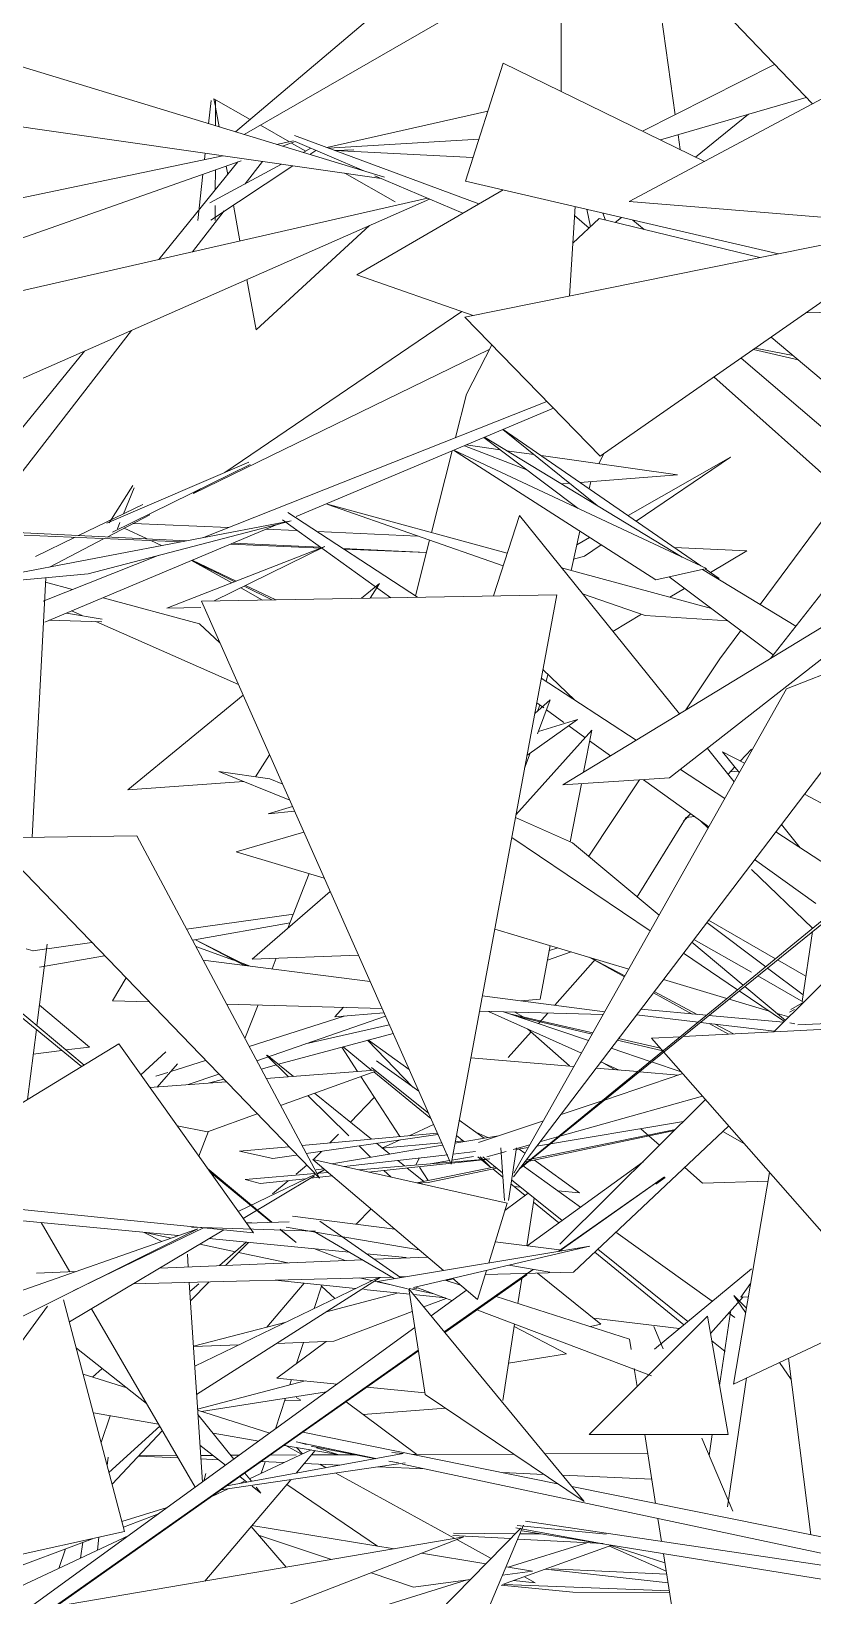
# Model space of a CAD drawing. Header units: millimetres. Extents: x 78096 to 288885, y -20632 to 149556.
# Drawn here: x 250983.4 to 251156.5, y 95134.9 to 95481.7 of the extents above; entities that cross this region are included whole.
import ezdxf

# ---------------------------------------------------------------- set-up
doc = ezdxf.new("R2010")
doc.units = ezdxf.units.MM
doc.layers.add('G-IMPT', color=8, linetype='Continuous', lineweight=9)
doc.layers.add('L-PLNT', color=71, linetype='Continuous', lineweight=9)

# ---------------------------------------------------------------- blocks, each defined once
blk = doc.blocks.new('ZZ-V - Tree Broadleaf 1 - 3dtree rotund SIMPLU-4826059-TOMH A-A')
at = {"layer": 'G-IMPT'}
for p, q in [((25418.26, 95509.33), (25460.01, 95465.64)), ((25237.97, 95488.13), (25365.17, 95449.37)), ((25391.47, 95474.65), (25383.1, 95448.53)), ((25391.47, 95474.65), (25436.1, 95452.89)), ((25451.66, 95474.38), (25422.38, 95459.58)), ((25364.47, 95449.1), (25233.41, 95467.91)), ((25419.41, 95443.99), (25464.47, 95468.02)), ((25458.64, 95467.08), (25426.32, 95457.66)), ((25341.28, 95456.65), (25345.01, 95457.43)), ((25342.58, 95456.25), (25345.42, 95457.26)), ((25345.2, 95458.65), (25386.1, 95443.44)), ((25345.42, 95457.26), (25360.6, 95450.76)), ((25232.78, 95417.47), (25333.39, 95453.01)), ((25243.62, 95436.12), (25329.36, 95454.14)), ((25363.05, 95449.71), (25382.54, 95441.37)), ((25359.06, 95427.71), (25391.5, 95446.58)), ((25452.51, 95432.38), (25383.1, 95448.53)), ((25238.91, 95384.48), (25375.16, 95444.53)), ((25259.44, 95418.41), (25374.68, 95444.73)), ((25406.19, 95423.04), (25407.41, 95442.87)), ((25419.41, 95443.99), (25488.17, 95438.44)), ((25406.91, 95434.73), (25412.77, 95440.2)), ((25407.29, 95440.86), (25410.52, 95438.1)), ((25410.01, 95442.27), (25410.84, 95438.39)), ((25448.39, 95431.55), (25412.77, 95440.2)), ((25413.6, 95441.44), (25414.16, 95439.86)), ((25420.25, 95439.89), (25422.75, 95437.77)), ((25484.18, 95438.76), (25383, 95418.36)), ((25412.96, 95387.53), (25485.44, 95438)), ((25359.06, 95427.71), (25384.82, 95418.73)), ((25412.96, 95387.53), (25383, 95418.36)), ((25458.57, 95419.29), (25494.68, 95420.3)), ((25450.9, 95413.95), (25500.76, 95371.76)), ((25444.21, 95409.29), (25585.61, 95288.41)), ((25438.21, 95405.12), (25574.91, 95282.87)), ((25404.71, 95314.68), (25480.42, 95360.8)), ((25484.45, 95360.08), (25428.38, 95316.21)), ((25324.63, 95355.39), (25403.36, 95356.8)), ((25403.36, 95356.8), (25379.93, 95230.6)), ((25450.71, 95342.7), (25463.71, 95359.22)), ((25324.63, 95355.39), (25379.93, 95230.6)), ((25183.53, 95348.84), (25298.59, 95252.56)), ((25485.19, 95348.02), (25393.74, 95227.82)), ((25454.3, 95335.96), (25485.19, 95348.02)), ((25298.04, 95252.23), (25185.56, 95344.46)), ((25454.3, 95335.96), (25393.84, 95228.6)), ((25517.56, 95328.69), (25395, 95229.47)), ((25339.78, 95316.01), (25328.44, 95317.63)), ((25328.44, 95317.63), (25344.18, 95311.27)), ((25339.78, 95316.01), (25342.62, 95314.81)), ((25395.13, 95229.62), (25500.24, 95315.85)), ((25404.71, 95314.68), (25428.38, 95316.21)), ((25406.87, 95301.83), (25394.2, 95307.47)), ((25332.31, 95299.86), (25347.31, 95304.22)), ((25277.93, 95302.94), (25310.3, 95303.37)), ((25277.93, 95302.94), (25350.76, 95227.47)), ((25310.3, 95303.37), (25350.76, 95227.47)), ((25393.37, 95303), (25424.08, 95282.3)), ((25406.87, 95301.83), (25426.07, 95285.82)), ((25332.31, 95299.86), (25351.83, 95294.02)), ((25389.61, 95282.72), (25419.32, 95273.84)), ((25433.29, 95279.8), (25444.7, 95270.28)), ((25433.75, 95280.41), (25446.49, 95273.14)), ((25431.42, 95277.35), (25443.44, 95269.25)), ((25470.04, 95278.36), (25451.5, 95259.94)), ((25324.97, 95275.85), (25361.99, 95271.09)), ((25307.91, 95271.88), (25304.92, 95266.81)), ((25427, 95271.54), (25441.09, 95267.33)), ((25445.05, 95269.99), (25454.05, 95262.48)), ((25447.92, 95272.32), (25458.07, 95266.52)), ((25313.01, 95266.59), (25304.92, 95266.81)), ((25364.63, 95265.13), (25330.17, 95266.1)), ((25386.86, 95267.89), (25414, 95264.4)), ((25441.58, 95267.18), (25450.44, 95264.53)), ((25443.82, 95269), (25453.82, 95262.25)), ((25455.21, 95264.89), (25458.19, 95266.59)), ((25413.63, 95263.75), (25386.23, 95264.52)), ((25434.69, 95262.07), (25421.04, 95263.71)), ((25421.97, 95264.92), (25436.54, 95263.59)), ((25499.09, 95262.42), (25431.34, 95258.89)), ((25437.08, 95263.54), (25453.61, 95262.04)), ((25452.24, 95263.99), (25454.8, 95263.23)), ((25454.95, 95264.3), (25456.03, 95264.91)), ((25430.78, 95258.86), (25424.38, 95258.53)), ((25451.6, 95260.05), (25435.19, 95262.01)), ((25455.02, 95261.92), (25456.12, 95261.72)), ((25456.83, 95261.51), (25464.97, 95261.83)), ((25251.49, 95223.89), (25306.29, 95257.25)), ((25306.29, 95257.25), (25336.14, 95215.34)), ((25527.24, 95141.38), (25424.38, 95258.53)), ((25413.96, 95244.82), (25431.28, 95250.68)), ((25404.01, 95236.77), (25435.67, 95245.67)), ((25436.35, 95244.9), (25404.07, 95212.84)), ((25404.15, 95241.51), (25413.45, 95244.65)), ((25386.02, 95235.38), (25400.39, 95240.24)), ((25441.48, 95239.06), (25407.06, 95206.63)), ((25353.5, 95230.7), (25378.07, 95234.81)), ((25380.8, 95235.27), (25390.47, 95236.88)), ((25393.72, 95233.88), (25397.39, 95234.91)), ((25399.61, 95235.53), (25403.76, 95236.7)), ((25349.32, 95231.64), (25378.24, 95207.03)), ((25349.32, 95231.64), (25392.34, 95221.96)), ((25356.25, 95230.08), (25379.24, 95232.69)), ((25380.34, 95232.81), (25385.32, 95233.38)), ((25387.84, 95232.22), (25392.18, 95233.44)), ((25391.81, 95222.53), (25390.96, 95234.25)), ((25392.65, 95222.52), (25394.43, 95234.25)), ((25396.84, 95212.49), (25422.5, 95231.15)), ((25325.91, 95229.7), (25340.24, 95217.71)), ((25340.14, 95217.7), (25326.48, 95228.9)), ((25332.72, 95220.14), (25350.04, 95228.49)), ((25349.69, 95228), (25333.84, 95218.57)), ((25350.05, 95229.37), (25351.76, 95229.57)), ((25350.18, 95228.56), (25351.94, 95229.41)), ((25351.98, 95229.37), (25350.29, 95228.36)), ((25427.24, 95227.82), (25403.71, 95211.25)), ((25403.79, 95211.26), (25427.24, 95227.82)), ((25425.34, 95226.18), (25427.38, 95227.61)), ((25442.53, 95181.83), (25450.54, 95228.75)), ((25251.49, 95223.89), (25336.14, 95215.34)), ((25388.31, 95208.7), (25392.34, 95221.96)), ((25266.58, 95219.82), (25319.45, 95214.75)), ((25289.12, 95217.66), (25295.46, 95206.75)), ((25334.47, 95217.69), (25335.79, 95217.57)), ((25334.58, 95217.53), (25344.07, 95217.82)), ((25344.79, 95219.04), (25367.48, 95216.19)), ((25368.71, 95205.46), (25350.83, 95217.99)), ((25323.78, 95216.26), (25229.05, 95183.1)), ((25259.31, 95184.13), (25323.78, 95216.26)), ((25329.54, 95216.01), (25295.35, 95195.65)), ((25296.18, 95202.51), (25325.09, 95216.45)), ((25311.9, 95215.47), (25315.85, 95213.49)), ((25349.91, 95215.77), (25322.41, 95216.6)), ((25326.32, 95214.09), (25357.37, 95211.11)), ((25342.08, 95216.17), (25345.61, 95213.22)), ((25345.61, 95213.22), (25342.14, 95216.06)), ((25343.38, 95216.66), (25372.86, 95211.61)), ((25367.36, 95205.24), (25349.43, 95215.78)), ((25321.52, 95210.64), (25321.7, 95207.82)), ((25361.16, 95210.75), (25370.01, 95209.9)), ((25363.61, 95204.62), (25410.67, 95212.4)), ((25410.67, 95212.4), (25371.61, 95203.25)), ((25389.73, 95213.39), (25404.54, 95211.53)), ((25296.76, 95206.81), (25288.06, 95206.45)), ((25360.28, 95209.4), (25315.36, 95207.57)), ((25374.76, 95209.99), (25362.94, 95209.51)), ((25397.74, 95207.04), (25378.43, 95193.44)), ((25378.48, 95193.38), (25398.15, 95207.28)), ((25385.83, 95200.57), (25387.8, 95207.04)), ((25392.76, 95208.2), (25401.85, 95206.65)), ((25366.81, 95205.56), (25309.44, 95204.04)), ((25321.92, 95204.37), (25324.81, 95160.13)), ((25363.61, 95204.62), (25370.31, 95202.94)), ((25369.82, 95205.64), (25368.5, 95205.61)), ((25378.54, 95193.3), (25396.73, 95206.08)), ((25380.3, 95205.28), (25385.83, 95200.57)), ((25407.06, 95206.63), (25387.52, 95206.11)), ((25307.58, 95149.15), (25294.07, 95200.51)), ((25374.17, 95179.57), (25370.59, 95202.96)), ((25409.44, 95155.81), (25370.59, 95202.96)), ((25375.51, 95196.99), (25383.35, 95202.69)), ((25290.51, 95199.13), (25243.47, 95134.99)), ((25300.23, 95198.56), (25323.25, 95159)), ((25442.53, 95181.83), (25477.3, 95198.26)), ((25284, 95130.46), (25371.9, 95194.37)), ((25296.89, 95189.78), (25312.45, 95177.57)), ((25372.67, 95189.38), (25273.3, 95119.37)), ((25273.43, 95119.19), (25372.68, 95189.29)), ((25288.26, 95129.88), (25372.7, 95189.2)), ((25308.09, 95180.99), (25298.4, 95184.05)), ((25374.17, 95179.57), (25409.44, 95155.81)), ((25339.77, 95171), (25323.77, 95176.05)), ((25300.66, 95175.46), (25315.11, 95173)), ((25331.78, 95165.19), (25323.83, 95175.13)), ((25327.18, 95170.95), (25337.32, 95169.23)), ((25345.6, 95169.06), (25363.26, 95165.32)), ((25347.86, 95168.45), (25346.58, 95168.85)), ((25347.07, 95171.19), (25403.56, 95159.77)), ((25324.28, 95168.28), (25329.92, 95163.85)), ((25369.35, 95166.43), (25330.23, 95159.31)), ((25335.26, 95160.84), (25348.91, 95167.26)), ((25342.93, 95168.27), (25354.84, 95166.25)), ((25349.85, 95167.1), (25345.63, 95162.11)), ((25348.91, 95168.05), (25363.24, 95165.31)), ((25354.84, 95166.25), (25350.14, 95167.73)), ((25366.84, 95166.69), (25369.35, 95166.43)), ((25328.93, 95158.38), (25369.8, 95164.38)), ((25335.69, 95160.3), (25334.23, 95162.13)), ((25366.18, 95164.75), (25368.25, 95164.36)), ((25369.18, 95164.06), (25496.08, 95137.15)), ((25344.4, 95160.65), (25325.36, 95138.16)), ((25326.76, 95156.85), (25330.51, 95158.62)), ((25333.09, 95159.83), (25334.31, 95160.4)), ((25333.11, 95161.34), (25334.68, 95160.12)), ((25335.82, 95159.22), (25337.8, 95157.66)), ((25337.8, 95157.66), (25336.74, 95158.99)), ((25406.7, 95159.14), (25505.96, 95139.07)), ((25306.99, 95151.38), (25317.03, 95154.47)), ((25315.12, 95153.08), (25307.31, 95150.15)), ((25396.42, 95151.46), (25494.72, 95136.89)), ((25307.58, 95149.15), (25243.47, 95134.99)), ((25264.63, 95127.67), (25308.52, 95148.28)), ((25270.58, 95104.6), (25382.76, 95147.97)), ((25292.29, 95132.51), (25382.76, 95147.97)), ((25325.84, 95078.92), (25395.37, 95149.89)), ((25366.73, 95081.07), (25396.02, 95150.56)), ((25380.34, 95148.28), (25393.11, 95147.59)), ((25380.45, 95148.77), (25394.19, 95148.69)), ((25394.32, 95149.99), (25413.21, 95146.49)), ((25414.33, 95148.56), (25394.6, 95150.48)), ((25395.23, 95148.68), (25399.77, 95148.65)), ((25395.71, 95149.31), (25525.22, 95128.4)), ((25300.47, 95147.58), (25259.94, 95132.35)), ((25394.73, 95147.5), (25413.68, 95146.49))]:
    blk.add_line(p, q, dxfattribs=at)
blk = doc.blocks.new('ZZ-V - Tree Broadleaf 2 - 3dtree rotund SIMPLU-4826084-TOMH A-A')
at = {"layer": 'G-IMPT'}
for p, q in [((25455.76, 95409.84), (25447.33, 95411.47)), ((25446.94, 95411.19), (25456.86, 95408.91)), ((25401.14, 95399.69), (25325.03, 95369.49)), ((25402.63, 95398.16), (25345.57, 95374.16)), ((25408.11, 95375.95), (25387.2, 95391.67)), ((25431.16, 95365.16), (25387.33, 95391.73)), ((25412.32, 95376.59), (25391.43, 95393.45)), ((25391.47, 95393.47), (25435.26, 95363.25)), ((25425.32, 95360.1), (25380.46, 95388.84)), ((25436.53, 95362.65), (25380.53, 95388.86)), ((25396.74, 95384.5), (25382.9, 95389.86)), ((25390.81, 95388.95), (25383.28, 95390.02)), ((25398.33, 95387.88), (25392.25, 95388.75)), ((25430.11, 95383.37), (25399.88, 95387.66)), ((25406.17, 95381.55), (25404.65, 95381.43)), ((25430.11, 95383.37), (25408.49, 95381.72)), ((25392.39, 95366.06), (25352.27, 95376.98)), ((25391.47, 95363.2), (25352.61, 95376.79)), ((25341.43, 95372.42), (25289.92, 95350.75)), ((25315.02, 95365.52), (25289.54, 95355.41)), ((25331.35, 95359.45), (25322.44, 95364.43)), ((25332.03, 95359.71), (25322.47, 95364.44)), ((25437.66, 95353.74), (25404.44, 95362.78)), ((25287.07, 95303.06), (25290.11, 95360.58)), ((25436.53, 95362.65), (25425.32, 95360.1)), ((25451.32, 95343.48), (25428.3, 95360.78)), ((25456.36, 95349.89), (25435.64, 95362.45)), ((25436.22, 95362.58), (25439.34, 95360.43)), ((25338.16, 95355.64), (25333.33, 95358.33)), ((25340.21, 95355.67), (25334.08, 95358.7)), ((25422.95, 95352.2), (25409.06, 95357.05)), ((25441.28, 95351.02), (25422.95, 95352.2)), ((25345, 95286.01), (25321.33, 95282.69)), ((25344.25, 95284.07), (25322.63, 95280.25)), ((25436.6, 95284.16), (25449.67, 95274.37)), ((25451.84, 95276.14), (25437, 95284.67)), ((25300.32, 95279.74), (25287.22, 95277.9)), ((25334.13, 95274.67), (25323.27, 95280.36)), ((25334.61, 95274.61), (25323.28, 95280.36)), ((25285.76, 95278.3), (25287.34, 95277.87)), ((25290.44, 95279.38), (25288.13, 95261.31)), ((25303.15, 95276.8), (25288.7, 95274.24)), ((25331.72, 95275.85), (25323.35, 95278.88)), ((25406.53, 95277.66), (25401.32, 95275.85)), ((25403.59, 95278.54), (25401.72, 95277.94)), ((25410.57, 95276.46), (25418.37, 95272.15)), ((25418.46, 95272.32), (25410.87, 95276.36)), ((25335.44, 95274.5), (25333.27, 95275.29)), ((25450.08, 95274.06), (25457.99, 95268.14)), ((25458.6, 95272.26), (25452.31, 95275.87)), ((25299.78, 95256.56), (25288.72, 95265.86)), ((25424.78, 95268.61), (25433.35, 95263.88)), ((25434.46, 95263.78), (25424.96, 95268.85)), ((25356.28, 95263.42), (25335.19, 95256.68)), ((25365.4, 95263.4), (25336.88, 95253.5)), ((25408.83, 95255.22), (25388.21, 95264.47)), ((25410.39, 95258), (25391.53, 95264.37)), ((25411.37, 95259.72), (25392.86, 95263.93)), ((25395.93, 95263.23), (25394.06, 95264.3)), ((25411.2, 95259.43), (25394.4, 95263.4)), ((25288.02, 95260.44), (25286.04, 95244.92)), ((25367.09, 95259.58), (25341.71, 95252.73)), ((25366.25, 95261.48), (25347.69, 95257.25)), ((25406.2, 95252.37), (25396.9, 95260.57)), ((25437.14, 95261.78), (25441.43, 95259.42)), ((25442.53, 95259.48), (25438.5, 95261.62)), ((25293.68, 95255.8), (25287.33, 95255)), ((25299.78, 95256.56), (25294.59, 95255.91)), ((25316.75, 95255.51), (25311.17, 95250.4)), ((25359.19, 95251.14), (25355.71, 95256.51)), ((25356.02, 95256.59), (25362.4, 95251.38)), ((25371.48, 95247.68), (25361.45, 95258.06)), ((25361.62, 95258.1), (25370.64, 95251.58)), ((25424.08, 95253.37), (25415.41, 95256.3)), ((25426.85, 95255.73), (25416.78, 95258.11)), ((25426.32, 95256.33), (25417.03, 95258.44)), ((25319.34, 95252.84), (25314.78, 95247.7)), ((25325.54, 95253.6), (25317.79, 95251.12)), ((25341.24, 95252.6), (25337.85, 95251.69)), ((25343.94, 95249.95), (25339.05, 95254.76)), ((25339.15, 95254.79), (25345.05, 95250.04)), ((25417.23, 95251.45), (25413.12, 95253.29)), ((25416.34, 95251.52), (25413.75, 95253.01)), ((25430.96, 95251.05), (25424.39, 95253.27)), ((25317.14, 95250.92), (25314.48, 95250.07)), ((25328.46, 95250.58), (25321.68, 95248.23)), ((25329.55, 95249.44), (25326.42, 95248.6)), ((25368.56, 95236.7), (25359.92, 95250.02)), ((25362.8, 95251.06), (25375.44, 95240.74)), ((25357.25, 95236.9), (25348.18, 95245.8)), ((25349.65, 95246.33), (25362.29, 95236.13)), ((25426.16, 95234.78), (25421.99, 95238.45)), ((25362.1, 95232.14), (25359.55, 95234.65)), ((25363.43, 95235.22), (25366.36, 95232.85)), ((25444.94, 95235.12), (25440.2, 95237.84)), ((25368.13, 95231.43), (25369.65, 95230.2)), ((25385.88, 95232.22), (25388.78, 95229.86)), ((25388.42, 95230.15), (25386.41, 95232.22)), ((25395, 95233.95), (25396.31, 95233)), ((25398.4, 95231.49), (25408.43, 95224.23)), ((25366.57, 95227.76), (25365.07, 95229.23)), ((25370.17, 95229.78), (25373.88, 95226.78)), ((25374.87, 95226.99), (25372.94, 95229.96)), ((25389.16, 95229.54), (25391.44, 95227.69)), ((25435.64, 95226.42), (25431.73, 95229.87)), ((25393.22, 95226.23), (25396.36, 95223.67)), ((25393.96, 95225.63), (25395.34, 95225.5)), ((25403.61, 95224.7), (25408.43, 95224.23)), ((25450.21, 95226.86), (25435.64, 95226.42)), ((25398.21, 95222.16), (25403.83, 95217.57)), ((25411.79, 95211.08), (25431.52, 95194.97)), ((25399.13, 95206.42), (25413.1, 95195.16)), ((25411.49, 95196.45), (25430.52, 95194.15)), ((25405.5, 95188.52), (25393.94, 95194.58)), ((25410.84, 95194.59), (25413.1, 95195.16)), ((25405.5, 95188.52), (25392.69, 95186.5)), ((25347.61, 95182.55), (25323.76, 95176.28)), ((25352.36, 95180.15), (25324.59, 95175.79)), ((25315.39, 95172.5), (25304.12, 95162.28)), ((25315.96, 95171.53), (25304.82, 95159.64)), ((25303.95, 95165.68), (25303.73, 95163.77)), ((25319.48, 95165.49), (25310.67, 95165.89)), ((25319.18, 95166), (25310.74, 95165.97)), ((25327.13, 95166.04), (25324.43, 95166.03)), ((25328.34, 95165.09), (25324.47, 95165.27)), ((25332.98, 95166.07), (25331.09, 95166.06)), ((25345.57, 95166.13), (25339.85, 95166.1)), ((25358.66, 95166.19), (25349.05, 95166.14)), ((25393.79, 95166.35), (25371.53, 95166.25)), ((25423.51, 95166.49), (25400.73, 95166.38)), ((25325.61, 95162.04), (25325.13, 95160.36)), ((25342.9, 95164.43), (25337.82, 95164.66)), ((25355.32, 95163.87), (25347.42, 95164.23)), ((25374.06, 95163.03), (25363.76, 95163.49)), ((25400.5, 95161.83), (25391.32, 95162.25)), ((25424.42, 95160.75), (25404.63, 95161.65)), ((25301.89, 95147.89), (25301.56, 95145.02)), ((25343.39, 95141.24), (25335.64, 95150.31)), ((25367.34, 95145.34), (25335.78, 95150.47)), ((25353.45, 95142.96), (25337.28, 95148.39)), ((25298.33, 95146.78), (25297.81, 95143.25)), ((25387.67, 95142.03), (25373.39, 95144.35)), ((25398.01, 95140.35), (25392.12, 95141.31)), ((25371.63, 95136.86), (25362.2, 95140.03)), ((25384.24, 95138.53), (25371.63, 95136.86)), ((25398.01, 95140.35), (25391.35, 95139.47))]:
    blk.add_line(p, q, dxfattribs=at)
blk = doc.blocks.new('ZZ-V - Tree Broadleaf 2 - 3dtree rotund SIMPLU-4826109-TOMH A-A')
at = {"layer": 'G-IMPT'}
for p, q in [((25404.48, 95520.75), (25332.15, 95459.43)), ((25404.45, 95512.42), (25404.31, 95468.39)), ((25423.97, 95503.35), (25429.62, 95463.24)), ((25404.41, 95499.39), (25334.11, 95458.83)), ((25326.78, 95466.36), (25326.2, 95461.24)), ((25327.63, 95465.35), (25327.38, 95466.74)), ((25327.38, 95466.74), (25335.4, 95462.18)), ((25327.72, 95466.37), (25327.71, 95460.78)), ((25328.51, 95460.54), (25327.72, 95464.89)), ((25388.06, 95464.01), (25352.39, 95455.97)), ((25445.85, 95463.35), (25434.15, 95453.84)), ((25337.67, 95460.89), (25344.1, 95457.24)), ((25344.58, 95456.96), (25347.72, 95455.18)), ((25352.8, 95455.82), (25386.06, 95457.78)), ((25430.24, 95458.8), (25430.7, 95455.52)), ((25325.47, 95454.7), (25325.31, 95453.29)), ((25348.85, 95455.79), (25347.13, 95454.86)), ((25349.97, 95455.31), (25348.62, 95454.41)), ((25354.14, 95455.33), (25358.42, 95455.44)), ((25384.77, 95453.74), (25354.2, 95455.3)), ((25332.67, 95452.75), (25315.14, 95431.13)), ((25324.95, 95450.02), (25323.79, 95439.75)), ((25342.35, 95452.28), (25326.44, 95443.69)), ((25344.87, 95451.91), (25326.72, 95439.85)), ((25327.69, 95450.99), (25327.68, 95446.6)), ((25330.43, 95450), (25330.1, 95451.84)), ((25338.14, 95452.88), (25334.31, 95447.94)), ((25356.37, 95450.26), (25367.56, 95443.9)), ((25327.67, 95443.09), (25327.66, 95439.75)), ((25333.12, 95435.24), (25331.68, 95443.15)), ((25329.68, 95441.96), (25322.62, 95432.84)), ((25417.7, 95440.48), (25416.29, 95439.34)), ((25336.72, 95415.56), (25361.87, 95438.67)), ((25336.72, 95415.56), (25334.69, 95426.69)), ((25382.32, 95419.6), (25329.77, 95383.93)), ((25309.13, 95415.43), (25270.55, 95365.6)), ((25383.34, 95401.3), (25388.95, 95412.24)), ((25298.66, 95410.81), (25265.02, 95369.33)), ((25388.4, 95411.16), (25322.86, 95379.24)), ((25380.91, 95391.66), (25383.34, 95401.3)), ((25375.61, 95370.63), (25380.17, 95388.71)), ((25412.7, 95385.84), (25413.8, 95388.12)), ((25441.88, 95387.29), (25419.16, 95374.36)), ((25441.88, 95387.29), (25420.96, 95373.12)), ((25335.09, 95386.22), (25303.67, 95372.72)), ((25335.4, 95385.73), (25304.93, 95370.66)), ((25309.37, 95381.06), (25304.16, 95372.75)), ((25309.73, 95380.54), (25307.33, 95374.73)), ((25324.37, 95380.27), (25322.86, 95379.24)), ((25410.55, 95380.3), (25410.91, 95381.91)), ((25311.63, 95376.8), (25297.37, 95369.93)), ((25448.45, 95354.69), (25466.85, 95379.51)), ((25344.5, 95373.23), (25267.46, 95358.45)), ((25299.52, 95361.47), (25344.51, 95373.22)), ((25313.18, 95374.56), (25303.71, 95369.62)), ((25342.56, 95373.43), (25366.57, 95356.14)), ((25343.78, 95375.07), (25372.53, 95356.25)), ((25389.32, 95356.55), (25395.07, 95374.39)), ((25430.55, 95330.42), (25395.07, 95374.39)), ((25283.78, 95370.59), (25321.29, 95368.77)), ((25285.31, 95370.05), (25320.05, 95368.54)), ((25306.54, 95372.82), (25305.98, 95371.46)), ((25312.59, 95369.19), (25307.51, 95371.6)), ((25330.61, 95371.71), (25309.53, 95372.65)), ((25345.57, 95371.03), (25338.86, 95371.34)), ((25372.53, 95369.83), (25350.27, 95370.82)), ((25406.53, 95362.21), (25408.46, 95370.9)), ((25296.6, 95369.56), (25287.8, 95365.32)), ((25303.05, 95369.28), (25290.9, 95362.94)), ((25315.73, 95367.71), (25313.36, 95368.83)), ((25316.95, 95353.82), (25351.99, 95367.52)), ((25327.46, 95355.44), (25351.99, 95367.52)), ((25331.06, 95368.06), (25351.24, 95367.17)), ((25331.59, 95368.28), (25351.02, 95367.34)), ((25355.96, 95367.1), (25374.5, 95366.2)), ((25356.18, 95366.96), (25374.49, 95366.16)), ((25372.07, 95356.55), (25375.18, 95368.9)), ((25410.63, 95369.51), (25407.79, 95367.89)), ((25413.19, 95367.86), (25409.48, 95365.35)), ((25445.47, 95366.56), (25429.42, 95367.27)), ((25445.47, 95366.56), (25437.46, 95361.73)), ((25332.33, 95359.83), (25322.55, 95364.47)), ((25409.48, 95365.35), (25407.08, 95364.72)), ((25299.52, 95361.47), (25267.46, 95358.45)), ((25296.06, 95358), (25290.06, 95359.62)), ((25324.18, 95350.39), (25302.81, 95356.17)), ((25341.07, 95355.69), (25334.39, 95358.86)), ((25364.08, 95359.3), (25360.09, 95356.03)), ((25362, 95356.06), (25364.08, 95359.3)), ((25431.68, 95358.24), (25428.41, 95356.26)), ((25302.64, 95351.44), (25294.7, 95352.76)), ((25295.8, 95353.22), (25298.14, 95352.19)), ((25316.95, 95353.82), (25324.47, 95353.97)), ((25422.14, 95352.48), (25415.82, 95348.67)), ((25302.57, 95350.81), (25290.89, 95351.16)), ((25301.17, 95350.86), (25332.81, 95336.93)), ((25324.18, 95350.39), (25328.71, 95346.19)), ((25439.52, 95342.65), (25444.14, 95348.87)), ((25431.99, 95331.29), (25439.52, 95342.65)), ((25400.29, 95340.22), (25407.36, 95333.44)), ((25401.04, 95337.58), (25401.39, 95339.16)), ((25399.93, 95338.31), (25420.93, 95324.56)), ((25333.87, 95334.55), (25308.3, 95313.59)), ((25401.91, 95333.49), (25398.48, 95330.5)), ((25398.92, 95332.87), (25400.49, 95331.73)), ((25399.08, 95331.02), (25399.59, 95332.38)), ((25399.11, 95326.02), (25401.91, 95333.49)), ((25396.75, 95321.17), (25407.99, 95329.16)), ((25407.99, 95329.16), (25399.29, 95326.51)), ((25401.09, 95331.3), (25404.96, 95328.52)), ((25411.11, 95326.8), (25394.31, 95308.05)), ((25406.02, 95327.76), (25409.62, 95325.16)), ((25409.32, 95317.48), (25411.11, 95326.8)), ((25336.58, 95316.47), (25339.72, 95321.35)), ((25396.23, 95318.36), (25397.48, 95321.69)), ((25410.65, 95324.42), (25415.26, 95321.1)), ((25442.7, 95315.36), (25436.74, 95322.75)), ((25440.07, 95322.02), (25445.01, 95319.46)), ((25440.07, 95322.02), (25443.84, 95317.38)), ((25446.49, 95322.56), (25444.04, 95319.96)), ((25430.79, 95318.09), (25440.62, 95311.66)), ((25442.81, 95318.65), (25441.32, 95317.07)), ((25333.99, 95315.39), (25308.3, 95313.59)), ((25406.36, 95302.06), (25408.83, 95314.94)), ((25410.45, 95298.85), (25421.69, 95315.77)), ((25422.59, 95315.83), (25437.09, 95305.4)), ((25443.59, 95317.68), (25441.82, 95317.6)), ((25458.24, 95312.59), (25464.12, 95309.54)), ((25344.8, 95309.88), (25339.43, 95308.23)), ((25345.26, 95308.84), (25339.43, 95308.23)), ((25421.2, 95289.88), (25432.02, 95307.48)), ((25433.07, 95308.3), (25431.49, 95306.62)), ((25433.91, 95307.69), (25432.01, 95307.47)), ((25435.16, 95306.79), (25436.92, 95305.1)), ((25451.91, 95304.27), (25463.57, 95296.63)), ((25453.14, 95305.89), (25457.33, 95300.71)), ((25447.22, 95298.11), (25460.78, 95288.35)), ((25343.79, 95282.92), (25348.52, 95295.01)), ((25446.49, 95295.93), (25460.07, 95282.9)), ((25353.14, 95291.05), (25335.88, 95276.03)), ((25457.78, 95266.69), (25460.07, 95282.15)), ((25359.4, 95276.93), (25335.88, 95276.03)), ((25340.26, 95273.88), (25341.18, 95276.24)), ((25399.65, 95267.15), (25401.93, 95279.04)), ((25402.9, 95265.83), (25411.95, 95276.04)), ((25334.24, 95258.47), (25337.15, 95265.91)), ((25399.65, 95267.15), (25395.44, 95266.79)), ((25356.07, 95265.37), (25354.16, 95263.24)), ((25365.06, 95264.18), (25354.16, 95263.24)), ((25399.29, 95261.75), (25401.37, 95264.1)), ((25392.62, 95254.21), (25397.66, 95259.9)), ((25362.27, 95252.05), (25374.94, 95241.88)), ((25363.38, 95253.47), (25372.78, 95246.75)), ((25384.31, 95254.19), (25407.18, 95252.28)), ((25412.04, 95251.88), (25421.32, 95251.11)), ((25313.18, 95247.57), (25330.1, 95248.88)), ((25338.98, 95249.57), (25363.04, 95251.43)), ((25342.15, 95243.63), (25363.29, 95251.23)), ((25421.68, 95251.08), (25430.33, 95250.36)), ((25357.63, 95239.89), (25362.91, 95245.41)), ((25325.93, 95237.79), (25336.97, 95241.76)), ((25325.93, 95237.79), (25319.23, 95239.08)), ((25370.63, 95236.89), (25376.04, 95239.39)), ((25381.74, 95240.34), (25387.31, 95236.35)), ((25396.18, 95231.02), (25429.44, 95238.04)), ((25396.5, 95231.45), (25429.7, 95238.29)), ((25398.9, 95234.6), (25431.45, 95240.03)), ((25324.03, 95232.34), (25326.2, 95237.88)), ((25333.04, 95233.47), (25344.01, 95234.47)), ((25346.89, 95234.73), (25376.89, 95237.46)), ((25377.01, 95237.21), (25347.85, 95232.93)), ((25353.06, 95235.29), (25355.01, 95237.24)), ((25364.61, 95234.11), (25368.67, 95235.99)), ((25364.61, 95234.11), (25377.85, 95235.31)), ((25380.86, 95235.58), (25382.59, 95235.74)), ((25381.11, 95236.92), (25382.76, 95235.59)), ((25385.43, 95237.7), (25388.1, 95236.49)), ((25333.04, 95233.47), (25340.41, 95231.83)), ((25345.57, 95232.59), (25340.41, 95231.83)), ((25349.28, 95231.51), (25351.19, 95233.42)), ((25359.52, 95229.34), (25379.74, 95231.04)), ((25387.67, 95231.66), (25361.67, 95228.86)), ((25372.85, 95231.96), (25372.1, 95230.4)), ((25375.35, 95230.67), (25379.59, 95231.38)), ((25380.02, 95231.07), (25388.5, 95231.78)), ((25380.09, 95231.47), (25384.92, 95232.27)), ((25386.96, 95232.22), (25391.36, 95228.69)), ((25394.37, 95233.85), (25397.04, 95234.29)), ((25334.29, 95227.22), (25349.75, 95228.52)), ((25347.94, 95230.39), (25345.57, 95228.4)), ((25353.61, 95227.99), (25348.8, 95227.48)), ((25350.69, 95228.6), (25352.69, 95228.77)), ((25372.33, 95226.46), (25389.68, 95230.04)), ((25374.83, 95226.52), (25390.06, 95229.73)), ((25395.68, 95230.37), (25408.66, 95221.09)), ((25334.29, 95227.22), (25337.65, 95226.28)), ((25347.69, 95227.36), (25337.65, 95226.28)), ((25343.84, 95226.94), (25340.37, 95224.03)), ((25372.52, 95226.42), (25374.83, 95226.52)), ((25391.86, 95220.36), (25397.01, 95224.15)), ((25393.35, 95227.1), (25404.55, 95218.1)), ((25358.92, 95217.27), (25362.22, 95220.67)), ((25398.35, 95223.07), (25396.72, 95212.51)), ((25312.12, 95215.45), (25317.93, 95214.22)), ((25416.48, 95215.5), (25437.83, 95200.22)), ((25324.27, 95212.87), (25332.13, 95211.2)), ((25334.53, 95213.3), (25328.61, 95208.11)), ((25329.97, 95208.16), (25335.02, 95213.26)), ((25332.83, 95211.05), (25343.78, 95208.73)), ((25349.53, 95211.87), (25356.49, 95209.24)), ((25412.48, 95211.73), (25432.42, 95195.72)), ((25446.49, 95207.43), (25425.01, 95189.56)), ((25324.02, 95204.08), (25322.06, 95202.36)), ((25322.19, 95200.31), (25326.33, 95204.49)), ((25323.14, 95185.79), (25363.82, 95205.48)), ((25323.54, 95179.57), (25364.2, 95205.49)), ((25347.37, 95204.21), (25339.11, 95194.49)), ((25340.97, 95204.88), (25358.76, 95203.03)), ((25349.63, 95198.61), (25351.3, 95203.81)), ((25354.14, 95200.8), (25351.22, 95203.57)), ((25359.58, 95205.37), (25362.36, 95204.78)), ((25362.9, 95204.66), (25366.31, 95203.94)), ((25372.11, 95203.36), (25380.13, 95200.35)), ((25378.61, 95204.89), (25382.06, 95203.78)), ((25378.89, 95204.8), (25380.41, 95205.19)), ((25395.6, 95205.29), (25394.74, 95199.73)), ((25446.33, 95204.11), (25444.18, 95201.15)), ((25352.3, 95197.9), (25368.28, 95202.05)), ((25360.59, 95202.85), (25370.77, 95201.79)), ((25370.65, 95203.02), (25376.11, 95201.86)), ((25371.41, 95202.86), (25372.62, 95203.17)), ((25371.62, 95201.7), (25378.68, 95200.97)), ((25373.9, 95198.94), (25378.86, 95200.83)), ((25389.9, 95201.28), (25419.51, 95191.82)), ((25444.7, 95201.16), (25437.43, 95193.04)), ((25445.23, 95197.68), (25442.64, 95201.47)), ((25445.4, 95198.67), (25442.64, 95201.47)), ((25445.83, 95201.18), (25444.18, 95201.15)), ((25353.93, 95191.33), (25371.35, 95197.97)), ((25385.62, 95198.28), (25424.35, 95183.7)), ((25436.76, 95196.89), (25410.52, 95170.7)), ((25441.34, 95170.64), (25436.76, 95196.89)), ((25441.89, 95197.76), (25439.45, 95181.5)), ((25441.51, 95197.59), (25442.86, 95196.62)), ((25322.84, 95190.27), (25343.4, 95195.6)), ((25394.03, 95195.11), (25391.41, 95178.22)), ((25424.87, 95194.58), (25426.98, 95189.67)), ((25332.93, 95190.53), (25322.85, 95190.15)), ((25353.93, 95191.33), (25341.23, 95190.85)), ((25341.29, 95183.18), (25352.29, 95191.27)), ((25345.71, 95186.43), (25347.2, 95191.07)), ((25419.51, 95191.82), (25419.88, 95189.51)), ((25437.71, 95191.47), (25440.72, 95189.06)), ((25455.32, 95182.9), (25452.75, 95186.66)), ((25454.73, 95187.6), (25459.65, 95148.43)), ((25302.61, 95185.29), (25300.46, 95183.4)), ((25341.29, 95183.18), (25354.69, 95181.85)), ((25344.17, 95181.65), (25344.56, 95182.85)), ((25420.53, 95185.34), (25421.17, 95181.33)), ((25441.2, 95154.63), (25445.43, 95183.2)), ((25361.31, 95181.2), (25374.12, 95179.93)), ((25341.05, 95171.93), (25343.23, 95178.72)), ((25343.05, 95178.16), (25346.65, 95178.29)), ((25345.57, 95178.91), (25346.65, 95178.29)), ((25372.33, 95166.25), (25356.68, 95177.94)), ((25378.74, 95176.49), (25360.43, 95175.14)), ((25302.38, 95168.89), (25304.38, 95174.82)), ((25441.34, 95170.64), (25410.52, 95170.7)), ((25422.85, 95170.68), (25425.27, 95155.38)), ((25435.5, 95169.83), (25442.41, 95153.7)), ((25437.81, 95170.65), (25437.12, 95166.04)), ((25343.32, 95168.21), (25346.82, 95166.28)), ((25346.99, 95166.36), (25345.7, 95167.8)), ((25337.88, 95162.08), (25338.7, 95164.62)), ((25350.83, 95164.08), (25352.22, 95163.31)), ((25354.39, 95162.12), (25380.74, 95147.63)), ((25363.61, 95145.94), (25343.51, 95159.61)), ((25425.79, 95152.06), (25426.59, 95146.99)), ((25293.02, 95141), (25294.47, 95145.32)), ((25381.21, 95147.37), (25388.81, 95143.19)), ((25415.54, 95146.11), (25391.33, 95137.4)), ((25410.25, 95146.71), (25392.56, 95141.23)), ((25427.64, 95140.39), (25415.07, 95145.94)), ((25427.34, 95142.23), (25415.36, 95146.04)), ((25428.04, 95137.81), (25400.9, 95140.84)), ((25427.75, 95139.69), (25402.2, 95140.93)), ((25427.02, 95144.25), (25429.41, 95129.16)), ((25383.51, 95138.43), (25324.39, 95120.13)), ((25391.74, 95137.39), (25428.32, 95136.04)), ((25393.81, 95138.29), (25398.61, 95137.8)), ((25396.18, 95139.14), (25398.61, 95137.8)), ((25406.95, 95135.74), (25391.04, 95137.29)), ((25406.95, 95135.74), (25428.4, 95135.54))]:
    blk.add_line(p, q, dxfattribs=at)

msp = doc.modelspace()

# ---------------------------------------------------------------- block references
at = {"layer": 'L-PLNT'}
for name in ['ZZ-V - Tree Broadleaf 1 - 3dtree rotund SIMPLU-4826059-TOMH A-A', 'ZZ-V - Tree Broadleaf 2 - 3dtree rotund SIMPLU-4826109-TOMH A-A', 'ZZ-V - Tree Broadleaf 2 - 3dtree rotund SIMPLU-4826084-TOMH A-A']:
    msp.add_blockref(name, (225696.455, 0), dxfattribs=at)

doc.saveas('drawing.dxf')
